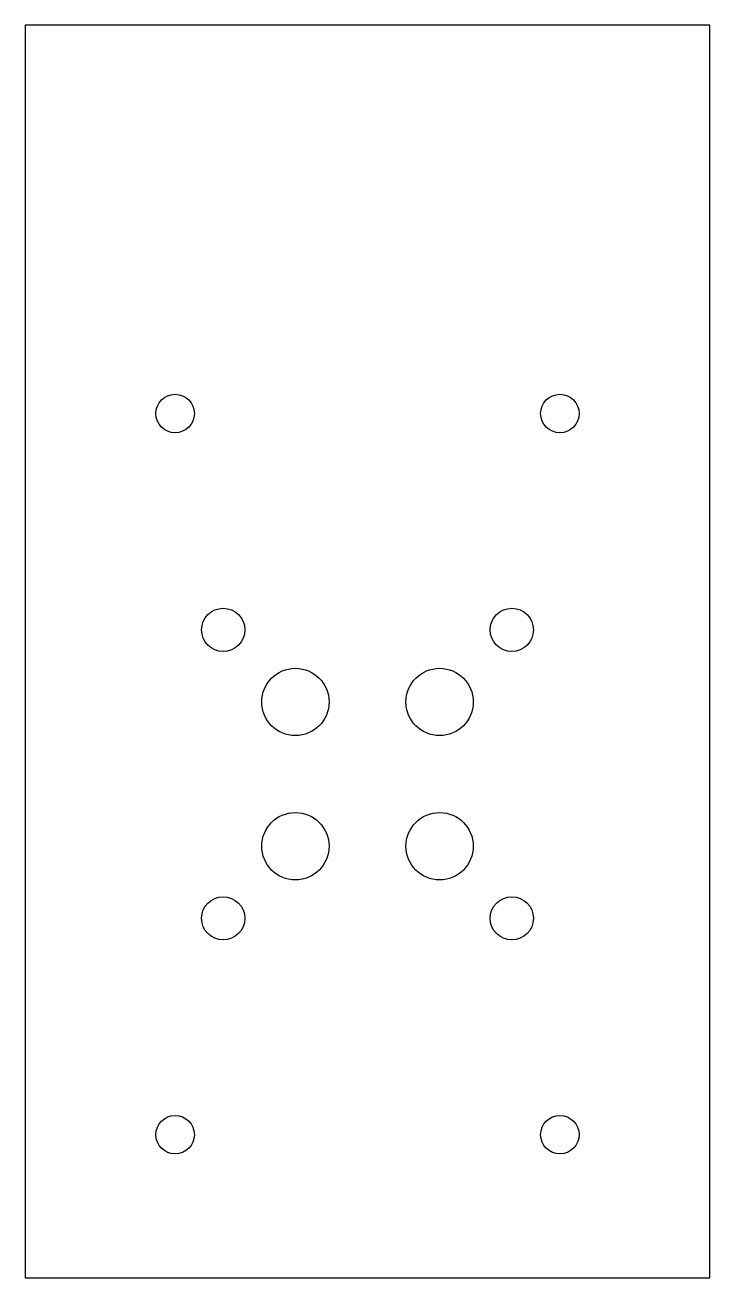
# Model space of a CAD drawing. Header units: millimetres. Extents: x -36 to 36, y -52 to 78.
import ezdxf

# ---------------------------------------------------------------- set-up
doc = ezdxf.new("R2010")
doc.units = ezdxf.units.MM
doc.layers.get('0').update_dxf_attribs({"linetype": 'CONTINUOUS'})

msp = doc.modelspace()

# ---------------------------------------------------------------- linework, layer by layer
msp.add_lwpolyline([(35.6, -52.4), (35.6, 77.9), (-35.6, 77.9), (-35.6, -52.4)], close=True)
for centre, radius in [((-20, 37.5), 2), ((20, 37.5), 2), ((-15, 15), 2.25), ((15, 15), 2.25), ((-7.5, 7.5), 3.5), ((7.5, 7.5), 3.5), ((-7.5, -7.5), 3.5), ((7.5, -7.5), 3.5), ((-15, -15), 2.25), ((15, -15), 2.25), ((-20, -37.5), 2), ((20, -37.5), 2)]:
    msp.add_circle(centre, radius)

doc.saveas('drawing.dxf')
